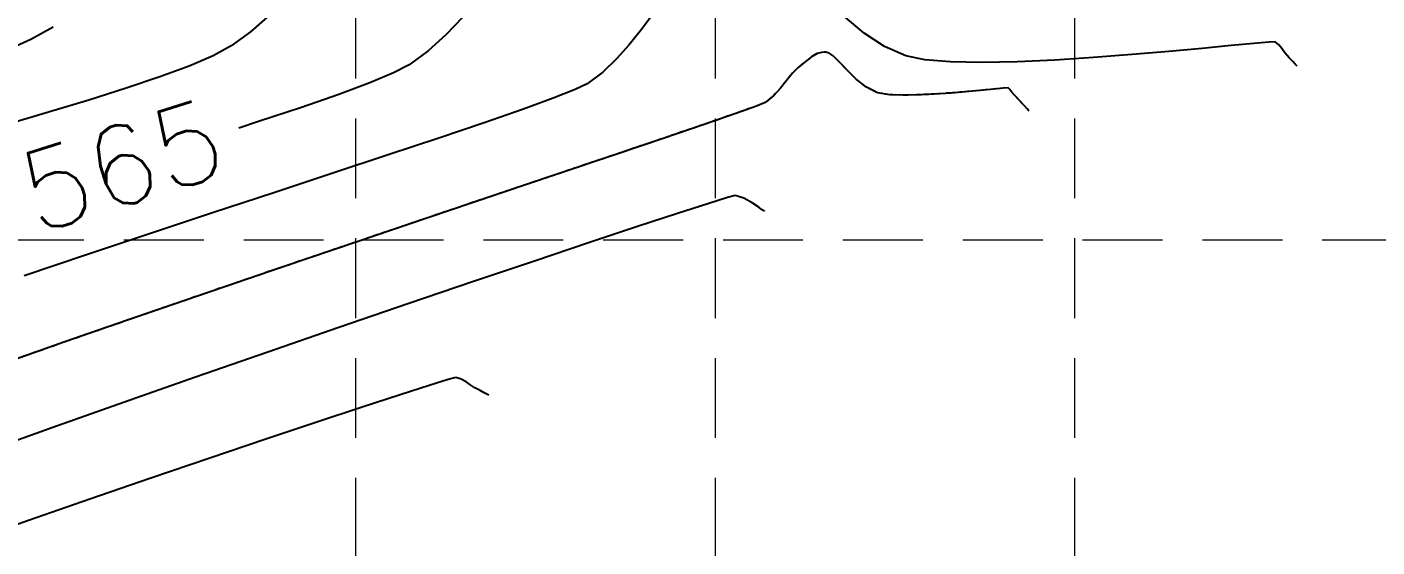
# Model space of a CAD drawing. Header units: inches. Extents: x 2547543 to 2548696, y 7125653 to 7126375.
# Drawn here: x 2548067.1 to 2548134.7, y 7125782.9 to 7125808.9 of the extents above; entities that cross this region are included whole.
import ezdxf

# ---------------------------------------------------------------- set-up
doc = ezdxf.new("R2010")
doc.units = ezdxf.units.IN
doc.header["$MEASUREMENT"] = 0
doc.linetypes.add('DASHED2', pattern=[0.375, 0.25, -0.125])
doc.linetypes.add('HIDDEN', pattern=[0.375, 0.25, -0.125])
for name, color, linetype in [('CONT-MJR', 6, 'Continuous'), ('CONT-MNR', 14, 'Continuous'), ('GRID', 254, 'HIDDEN'), ('V-100YR-LINE', 2, 'DASHED2')]:
    doc.layers.add(name, color=color, linetype=linetype)
doc.styles.add('L80', font='simplex', dxfattribs={"height": 3.2})

msp = doc.modelspace()

# ---------------------------------------------------------------- linework, layer by layer
at = {"layer": 'CONT-MJR', "color": 35, "elevation": 565}
for points in [[(2548088.94322931, 7125809.432500944), (2548088.105411262, 7125808.559191133)], [(2548087.215034195, 7125807.758063753), (2548086.264287143, 7125807.056676084)], [(2548086.264287143, 7125807.056676084), (2548085.492337933, 7125806.650711225)], [(2548084.302871817, 7125806.1532432), (2548082.746234893, 7125805.574358413)], [(2548082.746234893, 7125805.574358413), (2548080.872773265, 7125804.924143265)], [(2548080.872773265, 7125804.924143265), (2548078.73283303, 7125804.212684164)]]:
    msp.add_lwpolyline(points, dxfattribs=at)
at = {"layer": 'CONT-MJR', "color": 35, "extrusion": (-0.6688669445733032, 0.7433821429501611, 0), "elevation": 3592866.931414097}
msp.add_lwpolyline([(-6660420.994826906, 565), (-6660419.797088871, 565)], dxfattribs=at)
at = {"layer": 'CONT-MJR', "color": 35, "extrusion": (0.3858423878553683, -0.9225647141171549, 0), "elevation": -5590858.384744234}
msp.add_lwpolyline([(5100212.0172909, 565.0000000000009), (5100210.727987181, 565.0000000000009)], dxfattribs=at)
at = {"layer": 'CONT-MJR', "color": 35, "extrusion": (0.3079510841039702, -0.9514021913991946, 0), "elevation": -5994822.135271124}
msp.add_lwpolyline([(4618646.822683756, 565.0000000000009), (4618645.77436414, 565.0000000000009)], dxfattribs=at)
at = {"layer": 'CONT-MNR', "color": 35, "extrusion": (0.6610362576102807, -0.750353960557679, 0), "elevation": -3662506.633403805}
msp.add_lwpolyline([(6622379.870256012, 564.0000000000009), (6622378.58448361, 564.0000000000009)], dxfattribs=at)
at = {"layer": 'CONT-MNR', "color": 35}
for points, elevation in [([(2548098.353909405, 7125809.417348213), (2548097.83033806, 7125808.735558985)], 566), ([(2548109.056477, 7125808.641135469), (2548108.106071339, 7125809.438993705)], 566), ([(2548068.442974641, 7125808.949517254), (2548067.331422827, 7125808.320664042)], 563), ([(2548067.331422827, 7125808.320664042), (2548066.040512563, 7125807.7476348)], 563), ([(2548097.268153138, 7125808.036647715), (2548096.649857288, 7125807.347921789)], 566), ([(2548129.313136955, 7125808.191086317), (2548128.556151108, 7125808.125627282)], 566), ([(2548129.619494221, 7125808.199939724), (2548129.313136955, 7125808.191086317)], 566), ([(2548107.054189108, 7125807.69343451), (2548106.904825688, 7125807.679675024)], 567), ([(2548107.132035178, 7125807.690523601), (2548107.054189108, 7125807.69343451)], 567), ([(2548107.185907943, 7125807.681151677), (2548107.132035178, 7125807.690523601)], 567), ([(2548107.300805741, 7125807.633508037), (2548107.185907943, 7125807.681151677)], 567), ([(2548107.490788294, 7125807.499124308), (2548107.300805741, 7125807.633508037)], 567), ([(2548107.77633314, 7125807.228625959), (2548107.490788294, 7125807.499124308)], 567), ([(2548113.373332392, 7125807.198392266), (2548112.079507413, 7125807.30326015)], 566), ([(2548122.465357074, 7125807.565510553), (2548120.537804691, 7125807.417855154)], 566), ([(2548124.303139665, 7125807.723504251), (2548122.465357074, 7125807.565510553)], 566), ([(2548075.25910566, 7125806.996176283), (2548073.791706852, 7125806.451822)], 564), ([(2548106.095142589, 7125807.210051805), (2548105.743406744, 7125806.921853641)], 567), ([(2548108.183601194, 7125806.799725939), (2548107.77633314, 7125807.228625959)], 567), ([(2548130.696400609, 7125807.016463214), (2548130.632326777, 7125807.086877761)], 566), ([(2548130.722735034, 7125806.987522747), (2548130.696400609, 7125807.016463214)], 566), ([(2548073.791706852, 7125806.451822), (2548072.099850764, 7125805.88343083)], 564), ([(2548104.866139177, 7125805.893738363), (2548104.512317095, 7125805.50689481)], 567), ([(2548094.575811672, 7125805.81770372), (2548093.481361426, 7125805.385451867)], 566), ([(2548104.512317095, 7125805.50689481), (2548104.085599645, 7125805.163834914)], 567), ([(2548110.336624068, 7125805.556517491), (2548109.721400049, 7125805.654342272)], 567), ([(2548111.228101809, 7125805.535967871), (2548110.336624068, 7125805.556517491)], 567), ([(2548112.286457356, 7125805.572453657), (2548111.228101809, 7125805.535967871)], 567), ([(2548113.402314793, 7125805.645735099), (2548112.286457356, 7125805.572453657)], 567), ([(2548116.824091249, 7125805.274685638), (2548116.565080732, 7125805.559327706)], 567), ([(2548068.209667285, 7125804.684215359), (2548066.094790165, 7125804.058229821)], 564), ([(2548102.617924742, 7125804.618703608), (2548101.043150289, 7125804.075333127)], 567), ([(2548098.988985907, 7125803.376354577), (2548096.516357652, 7125802.540464319)], 567), ([(2548082.439349549, 7125801.625290528), (2548079.48899848, 7125800.652797645)], 566), ([(2548093.686191581, 7125801.586358719), (2548090.559413749, 7125800.532734139)], 567), ([(2548103.02818427, 7125800.388857285), (2548102.598805032, 7125800.511890748)], 568), ([(2548103.972668613, 7125799.783719462), (2548103.911292228, 7125799.81625)], 568), ([(2548104.053758153, 7125799.740740614), (2548104.027560938, 7125799.754625588)], 568), ([(2548104.060814115, 7125799.737000833), (2548104.053758153, 7125799.740740614)], 568), ([(2548070.110628149, 7125797.549791535), (2548066.985876825, 7125796.500908824)], 566), ([(2548092.539716133, 7125797.233572136), (2548089.489523862, 7125796.203593895)], 568), ([(2548089.489523862, 7125796.203593895), (2548086.207491033, 7125795.087827997)], 568), ([(2548076.304705919, 7125795.696973281), (2548072.608760113, 7125794.426199246)], 567), ([(2548068.98175888, 7125793.168084412), (2548065.484628274, 7125791.941325138)], 567), ([(2548079.18886177, 7125792.677505368), (2548075.572744371, 7125791.422234711)], 568), ([(2548075.572744371, 7125791.422234711), (2548071.965744487, 7125790.15974854)], 568), ([(2548088.876437928, 7125791.328690195), (2548088.597494259, 7125791.399926973)], 569), ([(2548089.34833731, 7125791.027503316), (2548089.123725221, 7125791.189111666)], 569), ([(2548085.812320944, 7125790.536122007), (2548083.917543553, 7125789.916316963)], 569), ([(2548087.269715613, 7125791.004604955), (2548085.812320944, 7125790.536122007)], 569), ([(2548089.830408109, 7125790.746461464), (2548089.559255359, 7125790.890177078)], 569), ([(2548090.250162106, 7125790.523984639), (2548090.220744996, 7125790.539576213)], 569), ([(2548071.965744487, 7125790.15974854), (2548068.428101632, 7125788.90968989)], 568), ([(2548083.917543553, 7125789.916316963), (2548081.654099072, 7125789.167109227)], 569), ([(2548081.654099072, 7125789.167109227), (2548079.090703131, 7125788.3104182)], 569), ([(2548068.428101632, 7125788.90968989), (2548065.020055326, 7125787.691701796)], 568), ([(2548079.090703131, 7125788.3104182), (2548076.296071363, 7125787.368163284)], 569), ([(2548076.296071363, 7125787.368163284), (2548073.338919397, 7125786.362263876)], 569), ([(2548073.338919397, 7125786.362263876), (2548070.287962866, 7125785.31463938)], 569), ([(2548070.287962866, 7125785.31463938), (2548067.2119174, 7125784.247209197)], 569)]:
    msp.add_lwpolyline(points, dxfattribs=dict(at, elevation=elevation))
at = {"layer": 'CONT-MNR', "color": 35, "extrusion": (0.5922209942485048, -0.8057755853656231, 0), "elevation": -4232777.211108875}
msp.add_lwpolyline([(6273232.821844839, 564), (6273231.621596683, 564)], dxfattribs=at)
at = {"layer": 'CONT-MNR', "color": 35, "extrusion": (0.7792041059676903, -0.6267702619326259, 0), "elevation": -2480756.715861319}
msp.add_lwpolyline([(7149531.369638938, 566), (7149530.472683614, 566)], dxfattribs=at)
at = {"layer": 'CONT-MNR', "color": 35, "extrusion": (0.5525172382871707, 0.8335014705419049, 0), "elevation": 7347246.159925831}
msp.add_lwpolyline([(1813278.255154091, 566.0000000000009), (1813279.4652883, 566.0000000000009)], dxfattribs=at)
at = {"layer": 'CONT-MNR', "color": 35, "extrusion": (0.4801857716850347, -0.8771668169004387, 0), "elevation": -5026971.833553564}
msp.add_lwpolyline([(5656800.516346875, 564), (5656799.497944416, 564)], dxfattribs=at)
at = {"layer": 'CONT-MNR', "color": 35, "extrusion": (-0.4067899057399569, -0.9135217417161329, 0), "elevation": -7546125.963394523}
msp.add_lwpolyline([(-570951.6441591, 566), (-570952.8086826103, 566)], dxfattribs=at)
at = {"layer": 'CONT-MNR', "color": 35, "extrusion": (0.09562776305874207, -0.9954171642745474, 0), "elevation": -6849479.884167613}
msp.add_lwpolyline([(3217874.851978926, 566.0000000000009), (3217873.403613571, 566.0000000000009)], dxfattribs=at)
at = {"layer": 'CONT-MNR', "color": 35, "extrusion": (0.09527693088304878, -0.995450805636073, 0), "elevation": -6850613.571138224}
msp.add_lwpolyline([(3215461.752356162, 566), (3215460.611724539, 566)], dxfattribs=at)
at = {"layer": 'CONT-MNR', "color": 35, "extrusion": (0.5820005109484485, 0.813188419282853, 0), "elevation": 7277637.446730295}
msp.add_lwpolyline([(2075114.276653962, 566.0000000000009), (2075114.515881241, 566.0000000000009)], dxfattribs=at)
at = {"layer": 'CONT-MNR', "color": 35, "extrusion": (0.8065614940558042, 0.5911501977555863, 0), "elevation": 6267646.234109711}
msp.add_lwpolyline([(4241074.714750121, 566), (4241074.952329231, 566)], dxfattribs=at)
at = {"layer": 'CONT-MNR', "color": 35, "extrusion": (-0.3959146572242419, 0.9182873102656984, 0), "elevation": 5534717.797200826}
msp.add_lwpolyline([(-5161077.91848113, 564), (-5161076.610375946, 564)], dxfattribs=at)
at = {"layer": 'CONT-MNR', "color": 35, "extrusion": (-0.6853810576002629, 0.7281845960213283, 0), "elevation": 3442485.968225366}
msp.add_lwpolyline([(-6739378.105973989, 566), (-6739377.155797159, 566)], dxfattribs=at)
at = {"layer": 'CONT-MNR', "color": 35, "extrusion": (0.612395746211753, -0.7905513582442005, 0), "elevation": -4072867.234931209}
msp.add_lwpolyline([(6378223.176523995, 567), (6378222.758226065, 567)], dxfattribs=at)
at = {"layer": 'CONT-MNR', "color": 35, "extrusion": (0.4881194744787866, -0.872776820633175, 0), "elevation": -4975459.215316392}
msp.add_lwpolyline([(5702173.927148094, 567.0000000000009), (5702173.620615847, 567.0000000000009)], dxfattribs=at)
at = {"layer": 'CONT-MNR', "color": 35, "extrusion": (0.2889927299689413, -0.9573312916775982, 0), "elevation": -6085374.299551156}
msp.add_lwpolyline([(4498689.089112315, 567), (4498688.868224456, 567)], dxfattribs=at)
at = {"layer": 'CONT-MNR', "color": 35, "extrusion": (-0.2014893158489633, -0.9794907123596002, 0), "elevation": -7493079.431213957}
msp.add_lwpolyline([(1060078.077523385, 566.0000000000009), (1060077.107055556, 566.0000000000009)], dxfattribs=at)
at = {"layer": 'CONT-MNR', "color": 35, "extrusion": (0.04587016565269706, -0.9989474099786206, 0), "elevation": -7001424.118327215}
msp.add_lwpolyline([(2872298.429431977, 566.0000000000009), (2872296.536863184, 566.0000000000009)], dxfattribs=at)
at = {"layer": 'CONT-MNR', "color": 35, "extrusion": (0.06358251455245333, -0.9979765848170924, 0), "elevation": -6949373.039759019}
msp.add_lwpolyline([(2996041.385864374, 566), (2996039.43677013, 566)], dxfattribs=at)
at = {"layer": 'CONT-MNR', "color": 35, "extrusion": (0.09206432704095584, -0.9957530616003629, 0), "elevation": -6860953.507869616}
msp.add_lwpolyline([(3193336.951865868, 566.0000000000009), (3193335.268877279, 566.0000000000009)], dxfattribs=at)
at = {"layer": 'CONT-MNR', "color": 35, "extrusion": (0.7989485066073133, 0.6013994378031491, 0), "elevation": 6321281.468132244}
msp.add_lwpolyline([(4160709.363238167, 566), (4160709.633306592, 566)], dxfattribs=at)
at = {"layer": 'CONT-MNR', "color": 35, "extrusion": (0.7396231239059479, 0.6730212735000336, 0), "elevation": 6680476.098728006}
msp.add_lwpolyline([(3555466.015913949, 566), (3555466.340582316, 566)], dxfattribs=at)
at = {"layer": 'CONT-MNR', "color": 35, "extrusion": (0.7396231258437314, 0.6730212713704882, 0), "elevation": 6680476.088491003}
msp.add_lwpolyline([(3555465.769144131, 566.0000000000009), (3555466.03514858, 566.0000000000009)], dxfattribs=at)
at = {"layer": 'CONT-MNR', "color": 35, "extrusion": (0.5994606359162769, -0.8004042391109963, 0), "elevation": -4176042.663784776}
msp.add_lwpolyline([(6311147.420220709, 566), (6311146.441952822, 566)], dxfattribs=at)
at = {"layer": 'CONT-MNR', "color": 35, "extrusion": (0.7816365563906102, -0.6237341530763154, 0), "elevation": -2452916.595806453}
msp.add_lwpolyline([(7159131.362941146, 567.0000000000009), (7159130.907645564, 567.0000000000009)], dxfattribs=at)
at = {"layer": 'CONT-MNR', "color": 35, "extrusion": (0.6997061589612213, -0.7144307461970922, 0), "elevation": -3307970.274090142}
msp.add_lwpolyline([(6806416.078440672, 567), (6806415.676666116, 567)], dxfattribs=at)
at = {"layer": 'CONT-MNR', "color": 35, "extrusion": (-0.7039382395235724, -0.7102611878291349, 0), "elevation": -6854894.790694105}
msp.add_lwpolyline([(-3206304.899111622, 567), (-3206305.548582454, 567)], dxfattribs=at)
at = {"layer": 'CONT-MNR', "color": 35, "extrusion": (-0.01762484777242247, -0.9998446703068428, 0), "elevation": -7169610.459258501}
msp.add_lwpolyline([(2422127.873693777, 566.0000000000009), (2422126.308536687, 566.0000000000009)], dxfattribs=at)
at = {"layer": 'CONT-MNR', "color": 35, "extrusion": (0.02058025481199532, -0.9997882041271909, 0), "elevation": -7071857.099538043}
msp.add_lwpolyline([(2694227.949540213, 566.0000000000009), (2694226.185335348, 566.0000000000009)], dxfattribs=at)
at = {"layer": 'CONT-MNR', "color": 35, "extrusion": (0.7396231214439433, 0.6730212762056769, 0), "elevation": 6680476.111734387}
msp.add_lwpolyline([(3555465.550296557, 566), (3555465.725471396, 566)], dxfattribs=at)
at = {"layer": 'CONT-MNR', "color": 35, "extrusion": (-0.3002213035848481, 0.9538695764483813, 0), "elevation": 6032103.912436175}
msp.add_lwpolyline([(-4569847.186060769, 564.0000000000005), (-4569845.220814911, 564.0000000000005)], dxfattribs=at)
at = {"layer": 'CONT-MNR', "color": 35, "extrusion": (0.4387778550006148, -0.8985955675169223, 0), "elevation": -5285170.050461516}
msp.add_lwpolyline([(5416352.950023575, 566.0000000000009), (5416352.28328122, 566.0000000000009)], dxfattribs=at)
at = {"layer": 'CONT-MNR', "color": 35, "extrusion": (0.7873548108097662, -0.6165001231911614, 0), "elevation": -2386797.58652355}
msp.add_lwpolyline([(7181445.011956444, 567), (7181444.515210286, 567)], dxfattribs=at)
at = {"layer": 'CONT-MNR', "color": 35, "extrusion": (0.6219851905043009, 0.7830290050779272, 0), "elevation": 7164598.891696718}
msp.add_lwpolyline([(2436902.382912626, 567), (2436903.038417926, 567)], dxfattribs=at)
at = {"layer": 'CONT-MNR', "color": 35, "extrusion": (0.4457751148563537, 0.8951449865663129, 0), "elevation": 7514513.110454073}
msp.add_lwpolyline([(895579.1916763438, 567.0000000000005), (895579.8208763902, 567.0000000000005)], dxfattribs=at)
at = {"layer": 'CONT-MNR', "color": 35, "extrusion": (0.09797463381137304, -0.9951889122822499, 0), "elevation": -6841872.274667962}
msp.add_lwpolyline([(3234005.013634305, 567.0000000000005), (3234004.378470866, 567.0000000000005)], dxfattribs=at)
at = {"layer": 'CONT-MNR', "color": 35, "extrusion": (0.07147928240004388, -0.997442084628263, 0), "elevation": -6925441.172315767}
msp.add_lwpolyline([(3050945.879910536, 567.0000000000009), (3050945.627158178, 567.0000000000009)], dxfattribs=at)
at = {"layer": 'CONT-MNR', "color": 35, "extrusion": (-0.6735796364431035, -0.7391146550902482, 0), "elevation": -6983146.790988963}
msp.add_lwpolyline([(-2916447.557567564, 567), (-2916447.683201252, 567)], dxfattribs=at)
at = {"layer": 'CONT-MNR', "color": 35, "extrusion": (-0.2893202232061889, 0.957232369095363, 0), "elevation": 6083843.236416774}
msp.add_lwpolyline([(-4500734.87636615, 564.0000000000009), (-4500732.770717292, 564.0000000000009)], dxfattribs=at)
at = {"layer": 'CONT-MNR', "color": 35, "extrusion": (-0.3411975906668912, 0.939991597900273, 0), "elevation": 5828793.833962745}
msp.add_lwpolyline([(-4826494.092221531, 566.0000000000005), (-4826492.457499029, 566.0000000000005)], dxfattribs=at)
at = {"layer": 'CONT-MNR', "color": 35, "extrusion": (0.08413553503346305, -0.9964543199488037, 0), "elevation": -6886152.934378621}
msp.add_lwpolyline([(3138613.145773794, 567), (3138612.078004414, 567)], dxfattribs=at)
at = {"layer": 'CONT-MNR', "color": 35, "extrusion": (0.09500458218537056, -0.9954768351718605, 0), "elevation": -6851491.991465995}
msp.add_lwpolyline([(3213574.028043585, 567.0000000000009), (3213573.121208349, 567.0000000000009)], dxfattribs=at)
at = {"layer": 'CONT-MNR', "color": 35, "extrusion": (0.794706177586269, 0.6069943091217755, 0), "elevation": 6350327.380523966}
msp.add_lwpolyline([(4116229.645808523, 567.0000000000009), (4116229.782301872, 567.0000000000009)], dxfattribs=at)
at = {"layer": 'CONT-MNR', "color": 35, "extrusion": (0.7396231242743994, 0.6730212730951202, 0), "elevation": 6680464.664247377}
msp.add_lwpolyline([(3555473.916136442, 567), (3555474.118399322, 567)], dxfattribs=at)
at = {"layer": 'CONT-MNR', "color": 35, "extrusion": (0.7396231250805161, 0.6730212722092307, 0), "elevation": 6680464.659988785}
msp.add_lwpolyline([(3555473.199999587, 567.0000000000009), (3555473.539290581, 567.0000000000009)], dxfattribs=at)
at = {"layer": 'CONT-MNR', "color": 35, "extrusion": (0.3282110280799034, -0.9446044256971977, 0), "elevation": -5894754.900065079}
msp.add_lwpolyline([(4745706.656473388, 566.0000000000005), (4745704.617887508, 566.0000000000005)], dxfattribs=at)
at = {"layer": 'CONT-MNR', "color": 35, "extrusion": (0.3360267866081803, -0.9418524293549284, 0), "elevation": -5855225.656585422}
msp.add_lwpolyline([(4794398.967282079, 567.0000000000005), (4794397.868958775, 567.0000000000005)], dxfattribs=at)
at = {"layer": 'CONT-MNR', "color": 35, "extrusion": (0.3765075117140544, -0.9264135651116574, 0), "elevation": -5642062.237261824}
msp.add_lwpolyline([(5043517.361410591, 567.0000000000005), (5043516.89378312, 567.0000000000005)], dxfattribs=at)
at = {"layer": 'CONT-MNR', "color": 35, "extrusion": (0.73962312146915, 0.6730212761779757, 0), "elevation": 6680464.679067103}
msp.add_lwpolyline([(3555472.941384276, 567), (3555473.16415287, 567)], dxfattribs=at)
at = {"layer": 'CONT-MNR', "color": 35, "extrusion": (0.7396231257299817, 0.6730212714954942, 0), "elevation": 6680464.656557753}
msp.add_lwpolyline([(3555472.868126005, 567), (3555472.983677642, 567)], dxfattribs=at)
at = {"layer": 'CONT-MNR', "color": 35, "extrusion": (0.7396231236679894, 0.6730212737615403, 0), "elevation": 6680464.667450959}
msp.add_lwpolyline([(3555472.803344045, 567.0000000000009), (3555472.847658498, 567.0000000000009)], dxfattribs=at)
at = {"layer": 'CONT-MNR', "color": 35, "extrusion": (0.3208872003271228, -0.9471174186267619, 0), "elevation": -5931323.767931414}
msp.add_lwpolyline([(4699919.787831696, 566), (4699917.4000119, 566)], dxfattribs=at)
at = {"layer": 'CONT-MNR', "color": 35, "extrusion": (-0.3221351640587954, 0.9466936865094291, 0), "elevation": 5925120.781847429}
msp.add_lwpolyline([(-4707743.23499674, 567.0000000000009), (-4707741.065166719, 567.0000000000009)], dxfattribs=at)
at = {"layer": 'CONT-MNR', "color": 35, "extrusion": (-0.3165866887948282, 0.9485635816738522, 0), "elevation": 5952586.922264881}
msp.add_lwpolyline([(-4672957.750701786, 566.0000000000009), (-4672955.068445265, 566.0000000000009)], dxfattribs=at)
at = {"layer": 'CONT-MNR', "color": 35, "extrusion": (0.3141611410197572, -0.9493696737694776, 0), "elevation": -5964511.477789621}
msp.add_lwpolyline([(4657725.085290349, 566), (4657722.163464729, 566)], dxfattribs=at)
at = {"layer": 'CONT-MNR', "color": 35, "extrusion": (0.3194553635583074, -0.9476013247636527, 0), "elevation": -5938416.828333504}
msp.add_lwpolyline([(4690955.475734901, 567.0000000000005), (4690952.48907163, 567.0000000000005)], dxfattribs=at)
at = {"layer": 'CONT-MNR', "color": 35, "extrusion": (-0.312977091167389, 0.9497606753305803, 0), "elevation": 5970314.73374215}
msp.add_lwpolyline([(-4650278.056818483, 566), (-4650274.820565146, 566)], dxfattribs=at)
at = {"layer": 'CONT-MNR', "color": 35, "extrusion": (-0.3196814359372491, 0.9475250812074046, 0), "elevation": 5937297.479515148}
msp.add_lwpolyline([(-4692365.860739199, 567.0000000000009), (-4692362.312058955, 567.0000000000009)], dxfattribs=at)
at = {"layer": 'CONT-MNR', "color": 35, "extrusion": (-0.2522721813279959, 0.9676563163272458, 0), "elevation": 6252510.473370924}
msp.add_lwpolyline([(-4263328.813226388, 568), (-4263328.405934006, 568)], dxfattribs=at)
at = {"layer": 'CONT-MNR', "color": 35, "extrusion": (0.3069655825514683, -0.951720616110021, 0), "elevation": -5999591.489498682}
msp.add_lwpolyline([(4612455.840114538, 568.0000000000009), (4612454.242550258, 568.0000000000009)], dxfattribs=at)
at = {"layer": 'CONT-MNR', "color": 35, "extrusion": (0.2963647614249387, -0.9550748285791744, 0), "elevation": -6050504.902272784}
msp.add_lwpolyline([(4545464.414559846, 568), (4545463.380717595, 568)], dxfattribs=at)
at = {"layer": 'CONT-MNR', "color": 35, "extrusion": (-0.4871157186429641, -0.8733374357320021, 0), "elevation": -7464449.276893022}
msp.add_lwpolyline([(-1245735.133336531, 568.0000000000009), (-1245735.612709129, 568.0000000000009)], dxfattribs=at)
at = {"layer": 'CONT-MNR', "color": 35, "extrusion": (-0.5789040963719879, -0.8153956384502754, 0), "elevation": -7285453.890492807}
msp.add_lwpolyline([(-2047442.067155264, 568), (-2047442.462986664, 568)], dxfattribs=at)
at = {"layer": 'CONT-MNR', "color": 35, "extrusion": (-0.6130436568986066, -0.7900490331216053, 0), "elevation": -7191830.194982656}
msp.add_lwpolyline([(-2355299.346271514, 568), (-2355299.525620791, 568)], dxfattribs=at)
at = {"layer": 'CONT-MNR', "color": 35, "extrusion": (-0.3138127478982535, 0.9494848915367466, 0), "elevation": 5966220.236476124}
msp.add_lwpolyline([(-4655526.824816244, 566.0000000000005), (-4655523.513717858, 566.0000000000005)], dxfattribs=at)
at = {"layer": 'CONT-MNR', "color": 35, "extrusion": (0.3204422619655703, -0.9472680490475697, 0), "elevation": -5933527.268843381}
msp.add_lwpolyline([(4697128.865358084, 567), (4697125.131226873, 567)], dxfattribs=at)
at = {"layer": 'CONT-MNR', "color": 35, "extrusion": (0.3120833705799337, -0.9500547193753989, 0), "elevation": -5974680.009068995}
msp.add_lwpolyline([(4644677.703535104, 568.0000000000009), (4644675.605515435, 568.0000000000009)], dxfattribs=at)
at = {"layer": 'CONT-MNR', "color": 35, "extrusion": (-0.4683054802119161, -0.8835666229569147, 0), "elevation": -7489409.905318584}
msp.add_lwpolyline([(-1085631.405408959, 568), (-1085631.467534806, 568)], dxfattribs=at)
at = {"layer": 'CONT-MNR', "color": 35, "extrusion": (0.3155376208908567, -0.9489130675686462, 0), "elevation": -5957750.431275123}
msp.add_lwpolyline([(4666357.561906094, 566.0000000000009), (4666354.230867254, 566.0000000000009)], dxfattribs=at)
at = {"layer": 'CONT-MNR', "color": 35, "extrusion": (0.3153553591516413, -0.9489736547735873, 0), "elevation": -5958639.213490474}
msp.add_lwpolyline([(4665236.480039628, 568.0000000000009), (4665233.94488748, 568.0000000000009)], dxfattribs=at)
at = {"layer": 'CONT-MNR', "color": 35, "extrusion": (0.3215874935512191, -0.9468798677717488, 0), "elevation": -5927843.021516202}
msp.add_lwpolyline([(4704296.702034503, 567), (4704292.846152773, 567)], dxfattribs=at)
at = {"layer": 'CONT-MNR', "color": 35, "extrusion": (0.3178289718783111, -0.9481480605025651, 0), "elevation": -5946453.194397192}
msp.add_lwpolyline([(4680756.717019176, 568), (4680753.808072453, 568)], dxfattribs=at)
at = {"layer": 'CONT-MNR', "color": 35, "extrusion": (0.3231366600361931, -0.9463523122709924, 0), "elevation": -5920136.367981318}
msp.add_lwpolyline([(4713987.638359644, 567), (4713983.724421596, 567)], dxfattribs=at)
at = {"layer": 'CONT-MNR', "color": 35, "extrusion": (-0.3237868060969236, 0.9461300672727577, 0), "elevation": 5916892.291035447}
msp.add_lwpolyline([(-4718059.40729925, 568.0000000000005), (-4718055.757025374, 568.0000000000005)], dxfattribs=at)
at = {"layer": 'CONT-MNR', "color": 35, "extrusion": (-0.3277186380941784, 0.9447753670824072, 0), "elevation": 5897224.159658222}
msp.add_lwpolyline([(-4742611.87898707, 567.0000000000009), (-4742608.039977968, 567.0000000000009)], dxfattribs=at)
at = {"layer": 'CONT-MNR', "color": 35, "extrusion": (0.3257781519981632, -0.945446241560387, 0), "elevation": -5906945.375793611}
msp.add_lwpolyline([(4730503.233008664, 568), (4730499.462307342, 568)], dxfattribs=at)
at = {"layer": 'CONT-MNR', "color": 35, "extrusion": (-0.296409806132257, 0.9550608498041566, 0), "elevation": 6050285.958760346}
msp.add_lwpolyline([(-4545733.719462014, 569), (-4545732.723403681, 569)], dxfattribs=at)
at = {"layer": 'CONT-MNR', "color": 35, "extrusion": (-0.2569082992153415, 0.9664357846201065, 0), "elevation": 6231994.694795379}
msp.add_lwpolyline([(-4293238.952119458, 569.0000000000009), (-4293238.562561935, 569.0000000000009)], dxfattribs=at)
at = {"layer": 'CONT-MNR', "color": 35, "extrusion": (-0.4915432599116858, -0.8708531584804599, 0), "elevation": -7458013.798131533}
msp.add_lwpolyline([(-1283623.169060101, 569), (-1283623.453019907, 569)], dxfattribs=at)
at = {"layer": 'CONT-MNR', "color": 35, "extrusion": (0.5456292349672912, 0.8380266928618733, 0), "elevation": 7361915.130565004}
msp.add_lwpolyline([(1752672.765485575, 569), (1752673.01716974, 569)], dxfattribs=at)
at = {"layer": 'CONT-MNR', "color": 35, "extrusion": (0.468305481573032, 0.8835666222355, 0), "elevation": 7489395.295728555}
msp.add_lwpolyline([(1085639.520185661, 569.0000000000009), (1085639.74250397, 569.0000000000009)], dxfattribs=at)
at = {"layer": 'CONT-MNR', "color": 35, "extrusion": (0.4683054783405383, 0.8835666239487769, 0), "elevation": 7489395.299700325}
msp.add_lwpolyline([(1085639.351356523, 569.0000000000005), (1085639.492786003, 569.0000000000005)], dxfattribs=at)
at = {"layer": 'CONT-MNR', "color": 35, "extrusion": (-0.4683054735611281, -0.8835666264819466, 0), "elevation": -7489395.305572791}
msp.add_lwpolyline([(-1085639.23281835, 569.0000000000009), (-1085639.310844702, 569.0000000000009)], dxfattribs=at)
at = {"layer": 'CONT-MNR', "color": 35, "extrusion": (0.3314505569588233, -0.9434725901114912, 0), "elevation": -5878423.823731585}
msp.add_lwpolyline([(4765876.729711773, 569), (4765873.515608046, 569)], dxfattribs=at)
at = {"layer": 'GRID', "color": 252, "linetype": 'HIDDEN', "lineweight": 0, "ltscale": 16}
for p, q in [((2548083.583313595, 7126356.376313465), (2548083.583313595, 7125726.296813901)), ((2548101.583313594, 7126356.376313465), (2548101.583313594, 7125726.296813901)), ((2548119.583313594, 7126356.376313465), (2548119.583313594, 7125726.296813901)), ((2547561.986892405, 7125798.2968139), (2548677.986892388, 7125798.2968139))]:
    msp.add_line(p, q, dxfattribs=at)
at = {"layer": 'V-100YR-LINE', "color": 5}
for p, q in [((2548106.425828585, 7125807.466215678, 567), (2548106.095142589, 7125807.210051805, 567)), ((2548106.693362828, 7125807.615840038, 567), (2548106.425828585, 7125807.466215678, 567)), ((2548106.904825688, 7125807.679675024, 567), (2548106.693362828, 7125807.615840038, 567)), ((2548107.054189108, 7125807.69343451, 567), (2548106.904825688, 7125807.679675024, 567)), ((2548107.132035178, 7125807.690523601, 567), (2548107.054189108, 7125807.69343451, 567)), ((2548107.185907943, 7125807.681151677, 567), (2548107.132035178, 7125807.690523601, 567)), ((2548107.300805741, 7125807.633508037, 567), (2548107.185907943, 7125807.681151677, 567)), ((2548107.490788294, 7125807.499124308, 567), (2548107.300805741, 7125807.633508037, 567)), ((2548107.77633314, 7125807.228625959, 567), (2548107.490788294, 7125807.499124308, 567)), ((2548105.456366648, 7125806.64072951, 567), (2548105.172383244, 7125806.284853839, 567)), ((2548105.743406744, 7125806.921853641, 567), (2548105.456366648, 7125806.64072951, 567)), ((2548106.095142589, 7125807.210051805, 567), (2548105.743406744, 7125806.921853641, 567)), ((2548108.183601194, 7125806.799725939, 567), (2548107.77633314, 7125807.228625959, 567)), ((2548108.644895119, 7125806.342538584, 567), (2548108.183601194, 7125806.799725939, 567)), ((2548104.866139177, 7125805.893738363, 567), (2548104.512317095, 7125805.50689481, 567)), ((2548105.172383244, 7125806.284853839, 567), (2548104.866139177, 7125805.893738363, 567)), ((2548109.158174782, 7125805.934823995, 567), (2548108.644895119, 7125806.342538584, 567)), ((2548109.721400049, 7125805.654342272, 567), (2548109.158174782, 7125805.934823995, 567)), ((2548116.001139286, 7125805.883955855, 567), (2548115.369031674, 7125805.82172595, 567)), ((2548116.253245124, 7125805.902022412, 567), (2548116.001139286, 7125805.883955855, 567)), ((2548116.346102824, 7125805.817398118, 567), (2548116.253245124, 7125805.902022412, 567)), ((2548104.512317095, 7125805.50689481, 567), (2548104.085599645, 7125805.163834914, 567)), ((2548110.336624068, 7125805.556517491, 567), (2548109.721400049, 7125805.654342272, 567)), ((2548111.228101809, 7125805.535967871, 567), (2548110.336624068, 7125805.556517491, 567)), ((2548112.286457356, 7125805.572453657, 567), (2548111.228101809, 7125805.535967871, 567)), ((2548113.402314793, 7125805.645735099, 567), (2548112.286457356, 7125805.572453657, 567)), ((2548114.466298205, 7125805.735572447, 567), (2548113.402314793, 7125805.645735099, 567)), ((2548115.369031674, 7125805.82172595, 567), (2548114.466298205, 7125805.735572447, 567)), ((2548116.42895351, 7125805.70892601, 567), (2548116.346102824, 7125805.817398118, 567)), ((2548116.565080732, 7125805.559327706, 567), (2548116.42895351, 7125805.70892601, 567)), ((2548116.824091249, 7125805.274685638, 567), (2548116.565080732, 7125805.559327706, 567)), ((2548117.052441305, 7125805.023738173, 567), (2548116.824091249, 7125805.274685638, 567)), ((2548102.617924742, 7125804.618703608, 567), (2548101.043150289, 7125804.075333127, 567)), ((2548103.652383213, 7125804.987769659, 567), (2548102.617924742, 7125804.618703608, 567)), ((2548104.085599645, 7125805.163834914, 567), (2548103.652383213, 7125804.987769659, 567)), ((2548117.202369308, 7125804.858973371, 567), (2548117.052441305, 7125805.023738173, 567)), ((2548117.280138018, 7125804.773508707, 567), (2548117.202369308, 7125804.858973371, 567)), ((2548117.309962588, 7125804.740732713, 567), (2548117.280138018, 7125804.773508707, 567)), ((2548101.043150289, 7125804.075333127, 567), (2548098.988985907, 7125803.376354577, 567)), ((2548098.988985907, 7125803.376354577, 567), (2548096.516357652, 7125802.540464319, 567)), ((2548096.516357652, 7125802.540464319, 567), (2548093.686191581, 7125801.586358719, 567)), ((2548093.686191581, 7125801.586358719, 567), (2548090.559413749, 7125800.532734139, 567)), ((2548090.559413749, 7125800.532734139, 567), (2548087.196950211, 7125799.398286942, 567)), ((2548087.196950211, 7125799.398286942, 567), (2548083.659727023, 7125798.20171349, 567)), ((2548083.659727023, 7125798.20171349, 567), (2548080.008670241, 7125796.961710149, 567)), ((2548080.008670241, 7125796.961710149, 567), (2548076.304705919, 7125795.696973281, 567)), ((2548076.304705919, 7125795.696973281, 567), (2548072.608760113, 7125794.426199246, 567)), ((2548072.608760113, 7125794.426199246, 567), (2548068.98175888, 7125793.168084412, 567)), ((2548068.98175888, 7125793.168084412, 567), (2548065.484628274, 7125791.941325138, 567))]:
    msp.add_line(p, q, dxfattribs=at)

# ---------------------------------------------------------------- texts
at = {"layer": 'CONT-MJR', "color": 35, "insert": (2548066.376692526, 7125802.377393934, 565), "char_height": 4, "width": 15.04761904761904, "attachment_point": 1, "rotation": 17.56193298953651, "style": 'L80'}
msp.add_mtext('\\Fsimplex.shx;\\W1.0000000000;\\T1.0000000000;\\o\\l565', dxfattribs=at)

doc.saveas('drawing.dxf')
